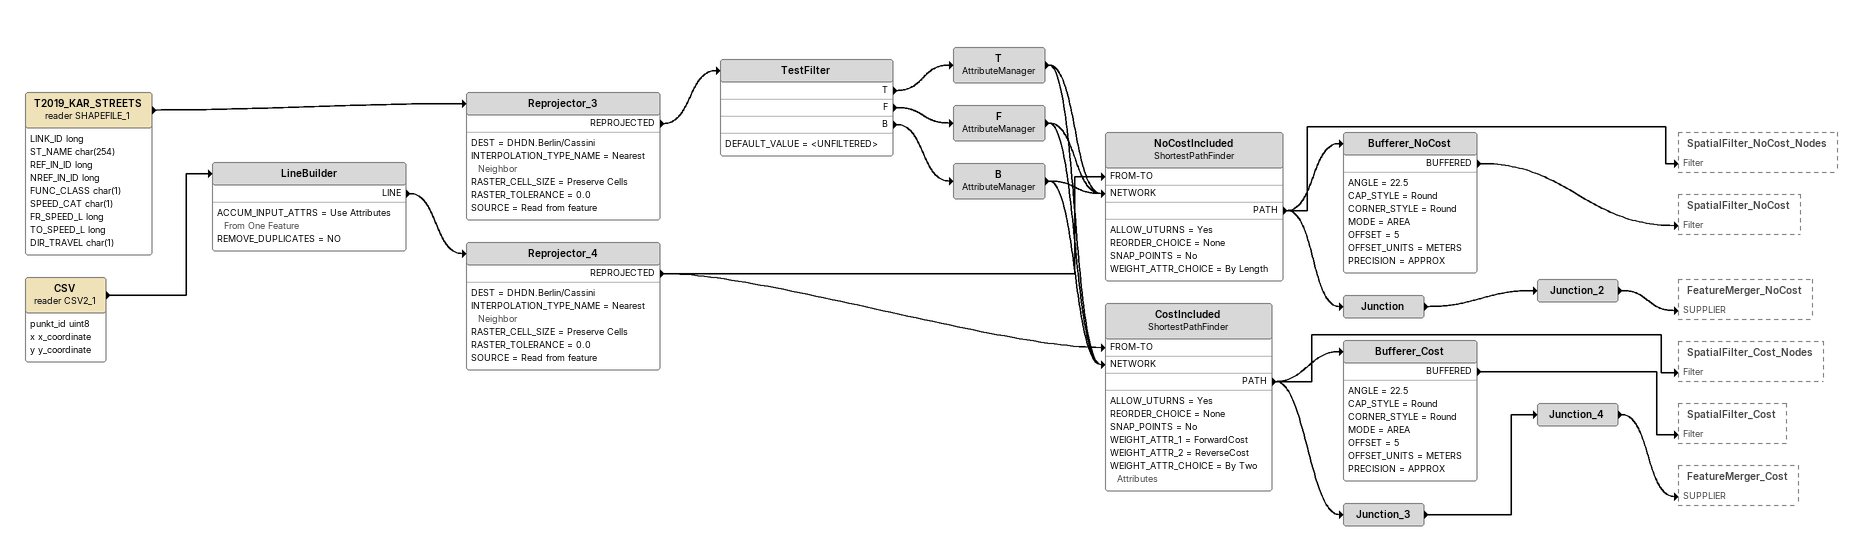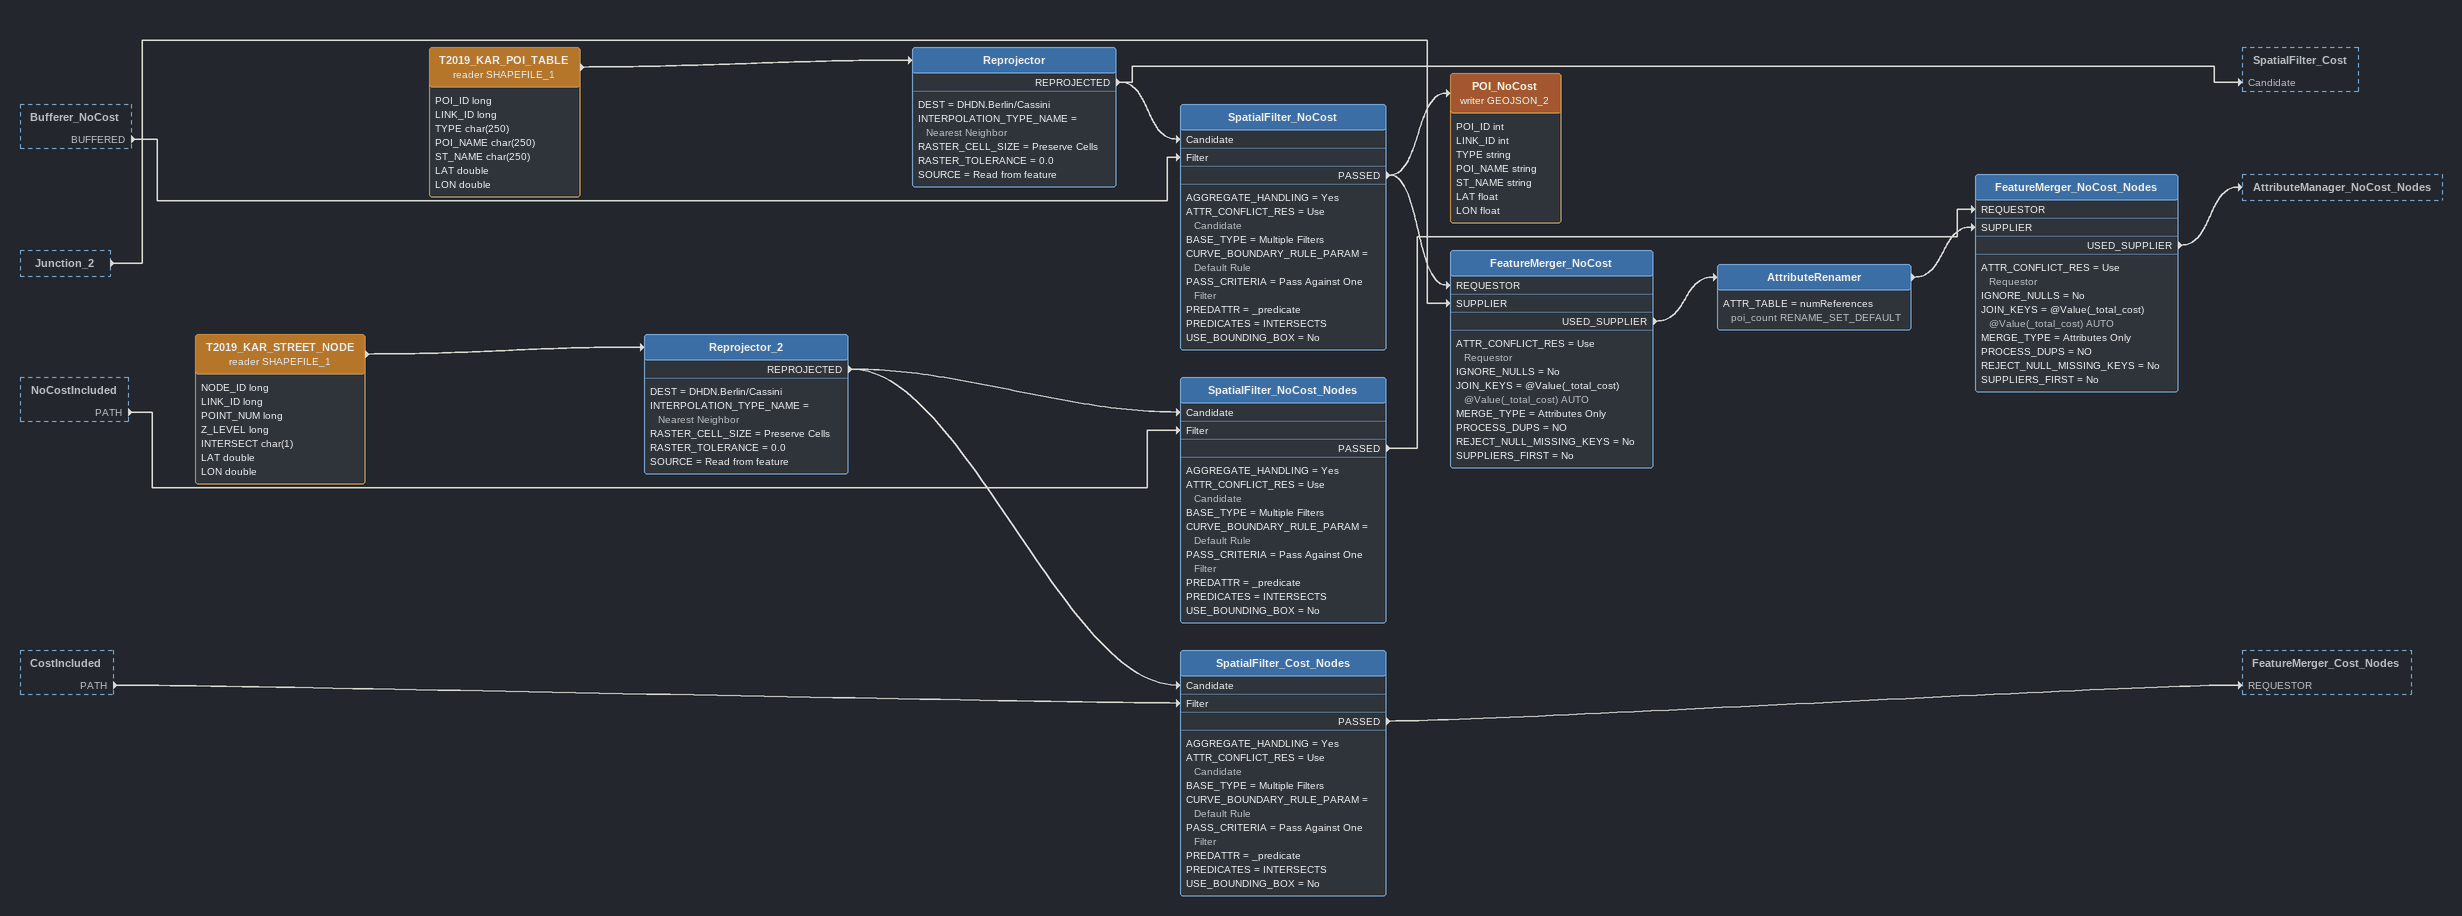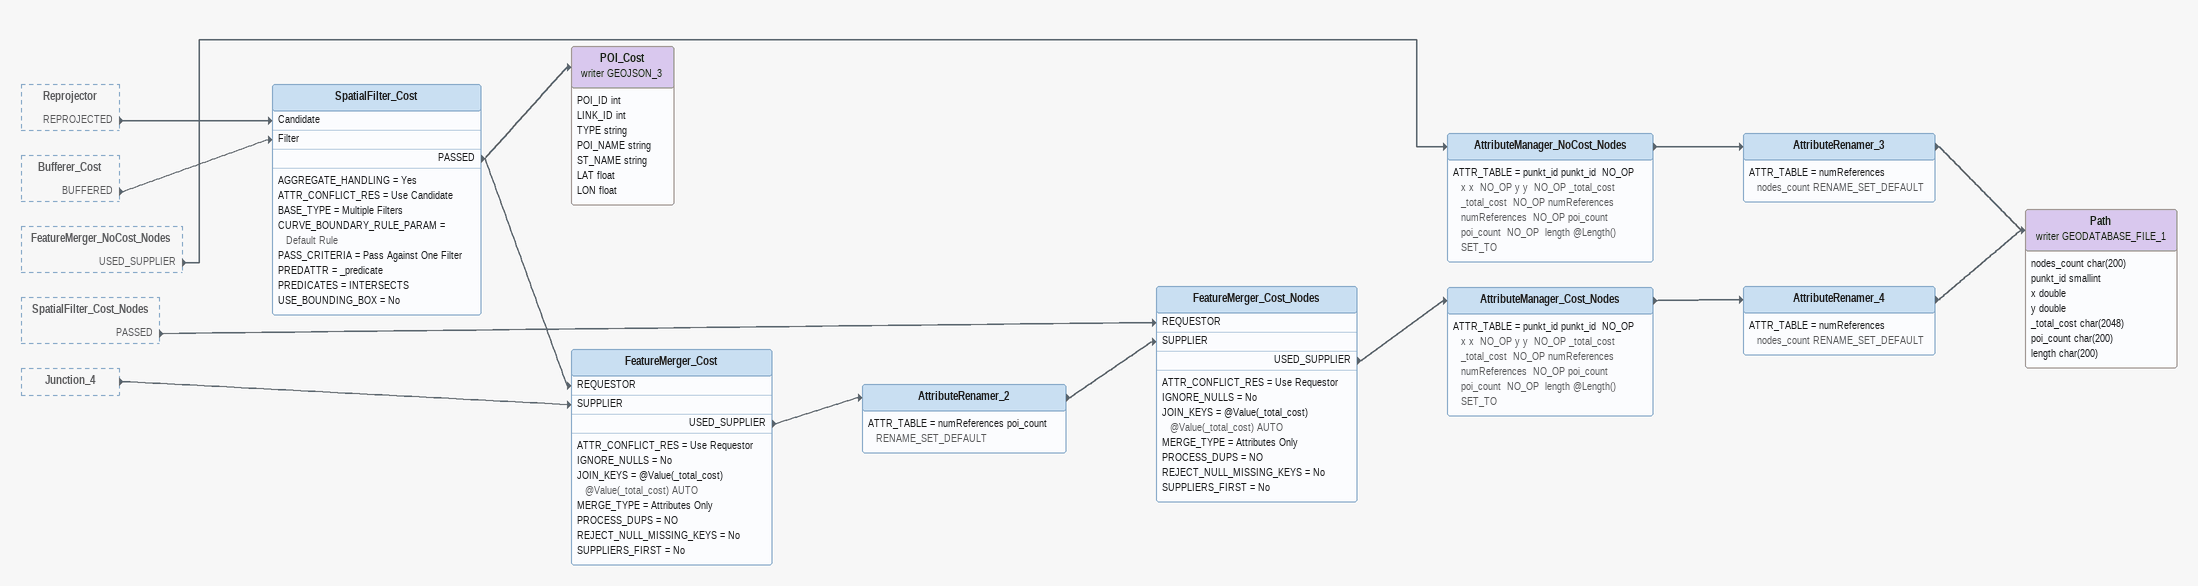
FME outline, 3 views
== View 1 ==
T2019_KAR_STREETS (reader SHAPEFILE_1)
    attributes: LINK_ID long, ST_NAME char(254), REF_IN_ID long, NREF_IN_ID long, FUNC_CLASS char(1), SPEED_CAT char(1), FR_SPEED_L long, TO_SPEED_L long, DIR_TRAVEL char(1)
    -> Reprojector_3
Reprojector_3
    DEST = DHDN.Berlin/Cassini
    INTERPOLATION_TYPE_NAME = Nearest Neighbor
    RASTER_CELL_SIZE = Preserve Cells
    RASTER_TOLERANCE = 0.0
    SOURCE = Read from feature
    REPROJECTED -> TestFilter
TestFilter
    DEFAULT_VALUE = <UNFILTERED>
    T -> T
    F -> F
    B -> B
T: AttributeManager
    -> NoCostIncluded [NETWORK]
    -> CostIncluded [NETWORK]
F: AttributeManager
    -> NoCostIncluded [NETWORK]
    -> CostIncluded [NETWORK]
B: AttributeManager
    -> NoCostIncluded [NETWORK]
    -> CostIncluded [NETWORK]
CSV (reader CSV2_1)
    attributes: punkt_id uint8, x x_coordinate, y y_coordinate
    -> LineBuilder
LineBuilder
    ACCUM_INPUT_ATTRS = Use Attributes From One Feature
    REMOVE_DUPLICATES = NO
    LINE -> Reprojector_4
Reprojector_4
    DEST = DHDN.Berlin/Cassini
    INTERPOLATION_TYPE_NAME = Nearest Neighbor
    RASTER_CELL_SIZE = Preserve Cells
    RASTER_TOLERANCE = 0.0
    SOURCE = Read from feature
    REPROJECTED -> NoCostIncluded [FROM-TO]
    REPROJECTED -> CostIncluded [FROM-TO]
NoCostIncluded: ShortestPathFinder
    ALLOW_UTURNS = Yes
    REORDER_CHOICE = None
    SNAP_POINTS = No
    WEIGHT_ATTR_CHOICE = By Length
    PATH -> Bufferer_NoCost
    PATH -> Junction
    PATH -> SpatialFilter_NoCost_Nodes [Filter]
Bufferer_NoCost
    ANGLE = 22.5
    CAP_STYLE = Round
    CORNER_STYLE = Round
    MODE = AREA
    OFFSET = 5
    OFFSET_UNITS = METERS
    PRECISION = APPROX
    BUFFERED -> SpatialFilter_NoCost [Filter]
Junction
    -> Junction_2
Junction_2
    -> FeatureMerger_NoCost [SUPPLIER]
CostIncluded: ShortestPathFinder
    ALLOW_UTURNS = Yes
    REORDER_CHOICE = None
    SNAP_POINTS = No
    WEIGHT_ATTR_1 = ForwardCost
    WEIGHT_ATTR_2 = ReverseCost
    WEIGHT_ATTR_CHOICE = By Two Attributes
    PATH -> Bufferer_Cost
    PATH -> Junction_3
    PATH -> SpatialFilter_Cost_Nodes [Filter]
Bufferer_Cost
    ANGLE = 22.5
    CAP_STYLE = Round
    CORNER_STYLE = Round
    MODE = AREA
    OFFSET = 5
    OFFSET_UNITS = METERS
    PRECISION = APPROX
    BUFFERED -> SpatialFilter_Cost [Filter]
Junction_3
    -> Junction_4
Junction_4
    -> FeatureMerger_Cost [SUPPLIER]

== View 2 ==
Bufferer_NoCost [outside]
    BUFFERED -> SpatialFilter_NoCost [Filter]
Junction_2 [outside]
    -> FeatureMerger_NoCost [SUPPLIER]
NoCostIncluded [outside]
    PATH -> SpatialFilter_NoCost_Nodes [Filter]
CostIncluded [outside]
    PATH -> SpatialFilter_Cost_Nodes [Filter]
T2019_KAR_STREET_NODE (reader SHAPEFILE_1)
    attributes: NODE_ID long, LINK_ID long, POINT_NUM long, Z_LEVEL long, INTERSECT char(1), LAT double, LON double
    -> Reprojector_2
Reprojector_2
    DEST = DHDN.Berlin/Cassini
    INTERPOLATION_TYPE_NAME = Nearest Neighbor
    RASTER_CELL_SIZE = Preserve Cells
    RASTER_TOLERANCE = 0.0
    SOURCE = Read from feature
    REPROJECTED -> SpatialFilter_NoCost_Nodes [Candidate]
    REPROJECTED -> SpatialFilter_Cost_Nodes [Candidate]
SpatialFilter_NoCost_Nodes
    AGGREGATE_HANDLING = Yes
    ATTR_CONFLICT_RES = Use Candidate
    BASE_TYPE = Multiple Filters
    CURVE_BOUNDARY_RULE_PARAM = Default Rule
    PASS_CRITERIA = Pass Against One Filter
    PREDATTR = _predicate
    PREDICATES = INTERSECTS
    USE_BOUNDING_BOX = No
    PASSED -> FeatureMerger_NoCost_Nodes [REQUESTOR]
SpatialFilter_Cost_Nodes
    AGGREGATE_HANDLING = Yes
    ATTR_CONFLICT_RES = Use Candidate
    BASE_TYPE = Multiple Filters
    CURVE_BOUNDARY_RULE_PARAM = Default Rule
    PASS_CRITERIA = Pass Against One Filter
    PREDATTR = _predicate
    PREDICATES = INTERSECTS
    USE_BOUNDING_BOX = No
    PASSED -> FeatureMerger_Cost_Nodes [REQUESTOR]
T2019_KAR_POI_TABLE (reader SHAPEFILE_1)
    attributes: POI_ID long, LINK_ID long, TYPE char(250), POI_NAME char(250), ST_NAME char(250), LAT double, LON double
    -> Reprojector
Reprojector
    DEST = DHDN.Berlin/Cassini
    INTERPOLATION_TYPE_NAME = Nearest Neighbor
    RASTER_CELL_SIZE = Preserve Cells
    RASTER_TOLERANCE = 0.0
    SOURCE = Read from feature
    REPROJECTED -> SpatialFilter_NoCost [Candidate]
    REPROJECTED -> SpatialFilter_Cost [Candidate]
SpatialFilter_NoCost
    AGGREGATE_HANDLING = Yes
    ATTR_CONFLICT_RES = Use Candidate
    BASE_TYPE = Multiple Filters
    CURVE_BOUNDARY_RULE_PARAM = Default Rule
    PASS_CRITERIA = Pass Against One Filter
    PREDATTR = _predicate
    PREDICATES = INTERSECTS
    USE_BOUNDING_BOX = No
    PASSED -> POI_NoCost (writer GEOJSON_2)
    PASSED -> FeatureMerger_NoCost [REQUESTOR]
POI_NoCost (writer GEOJSON_2)
    attributes: POI_ID int, LINK_ID int, TYPE string, POI_NAME string, ST_NAME string, LAT float, LON float
FeatureMerger_NoCost
    ATTR_CONFLICT_RES = Use Requestor
    IGNORE_NULLS = No
    JOIN_KEYS = @Value(_total_cost) @Value(_total_cost) AUTO
    MERGE_TYPE = Attributes Only
    PROCESS_DUPS = NO
    REJECT_NULL_MISSING_KEYS = No
    SUPPLIERS_FIRST = No
    USED_SUPPLIER -> AttributeRenamer
AttributeRenamer
    ATTR_TABLE = numReferences poi_count RENAME_SET_DEFAULT
    -> FeatureMerger_NoCost_Nodes [SUPPLIER]
FeatureMerger_NoCost_Nodes
    ATTR_CONFLICT_RES = Use Requestor
    IGNORE_NULLS = No
    JOIN_KEYS = @Value(_total_cost) @Value(_total_cost) AUTO
    MERGE_TYPE = Attributes Only
    PROCESS_DUPS = NO
    REJECT_NULL_MISSING_KEYS = No
    SUPPLIERS_FIRST = No
    USED_SUPPLIER -> AttributeManager_NoCost_Nodes

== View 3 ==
Reprojector [outside]
    REPROJECTED -> SpatialFilter_Cost [Candidate]
Bufferer_Cost [outside]
    BUFFERED -> SpatialFilter_Cost [Filter]
FeatureMerger_NoCost_Nodes [outside]
    USED_SUPPLIER -> AttributeManager_NoCost_Nodes
SpatialFilter_Cost_Nodes [outside]
    PASSED -> FeatureMerger_Cost_Nodes [REQUESTOR]
Junction_4 [outside]
    -> FeatureMerger_Cost [SUPPLIER]
AttributeManager_NoCost_Nodes
    ATTR_TABLE = punkt_id punkt_id  NO_OP x x  NO_OP y y  NO_OP _total_cost _total_cost  NO_OP numReferences numReferences  NO_OP poi_count poi_count  NO_OP  length @Length() SET_TO
    -> AttributeRenamer_3
AttributeRenamer_3
    ATTR_TABLE = numReferences nodes_count RENAME_SET_DEFAULT
    -> Path (writer GEODATABASE_FILE_1)
SpatialFilter_Cost
    AGGREGATE_HANDLING = Yes
    ATTR_CONFLICT_RES = Use Candidate
    BASE_TYPE = Multiple Filters
    CURVE_BOUNDARY_RULE_PARAM = Default Rule
    PASS_CRITERIA = Pass Against One Filter
    PREDATTR = _predicate
    PREDICATES = INTERSECTS
    USE_BOUNDING_BOX = No
    PASSED -> POI_Cost (writer GEOJSON_3)
    PASSED -> FeatureMerger_Cost [REQUESTOR]
POI_Cost (writer GEOJSON_3)
    attributes: POI_ID int, LINK_ID int, TYPE string, POI_NAME string, ST_NAME string, LAT float, LON float
FeatureMerger_Cost
    ATTR_CONFLICT_RES = Use Requestor
    IGNORE_NULLS = No
    JOIN_KEYS = @Value(_total_cost) @Value(_total_cost) AUTO
    MERGE_TYPE = Attributes Only
    PROCESS_DUPS = NO
    REJECT_NULL_MISSING_KEYS = No
    SUPPLIERS_FIRST = No
    USED_SUPPLIER -> AttributeRenamer_2
AttributeRenamer_2
    ATTR_TABLE = numReferences poi_count RENAME_SET_DEFAULT
    -> FeatureMerger_Cost_Nodes [SUPPLIER]
FeatureMerger_Cost_Nodes
    ATTR_CONFLICT_RES = Use Requestor
    IGNORE_NULLS = No
    JOIN_KEYS = @Value(_total_cost) @Value(_total_cost) AUTO
    MERGE_TYPE = Attributes Only
    PROCESS_DUPS = NO
    REJECT_NULL_MISSING_KEYS = No
    SUPPLIERS_FIRST = No
    USED_SUPPLIER -> AttributeManager_Cost_Nodes
AttributeManager_Cost_Nodes
    ATTR_TABLE = punkt_id punkt_id  NO_OP x x  NO_OP y y  NO_OP _total_cost _total_cost  NO_OP numReferences numReferences  NO_OP poi_count poi_count  NO_OP  length @Length() SET_TO
    -> AttributeRenamer_4
AttributeRenamer_4
    ATTR_TABLE = numReferences nodes_count RENAME_SET_DEFAULT
    -> Path (writer GEODATABASE_FILE_1)
Path (writer GEODATABASE_FILE_1)
    attributes: nodes_count char(200), punkt_id smallint, x double, y double, _total_cost char(2048), poi_count char(200), length char(200)
